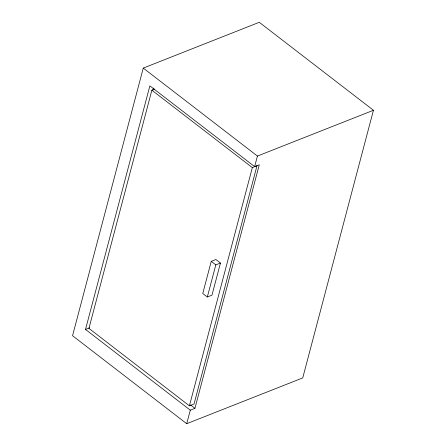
<?xml version="1.0" encoding="UTF-8"?>
<svg xmlns="http://www.w3.org/2000/svg" width="446" height="446" viewBox="0 0 446 446"><rect width="100%" height="100%" fill="white"/><g stroke="black" fill="none" stroke-linecap="round" stroke-linejoin="round"><path stroke-width="0.67" d="M143.266 68.087L72.553 335.727L186.718 423.7L302.734 377.913L373.447 110.273L259.282 22.3L143.266 68.087L257.431 156.061L373.447 110.273M190.291 410.175L85.515 329.438L149.867 85.883L254.638 166.62L259.282 164.791L194.93 408.341L190.291 410.175L186.718 423.7M154.773 89.055L151.874 90.198L88.938 328.395L189.405 405.815L194.043 403.981L256.98 165.784L252.336 167.612L189.405 405.815M152.906 90.109L153.441 88.091M211.248 261.356L202.763 293.474L207.329 296.991L211.973 295.163L220.458 263.045L215.892 259.527L211.248 261.356L215.814 264.874L220.458 263.045M207.329 296.991L215.814 264.874M254.638 166.62L257.431 156.061M85.515 329.438L89.579 327.832M151.874 90.198L252.336 167.612M190.52 404.946L194.93 408.341"/></g></svg>
